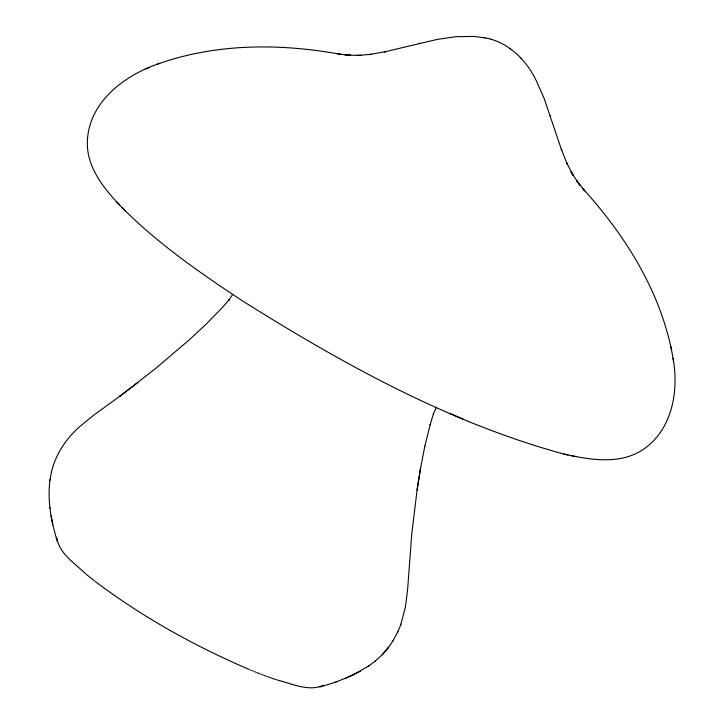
<?xml version="1.0" encoding="UTF-8"?>
<svg xmlns="http://www.w3.org/2000/svg" width="724" height="724" viewBox="0 0 724 724"><rect width="100%" height="100%" fill="white"/><g stroke="black" fill="none" stroke-linecap="round" stroke-linejoin="round"><path stroke-width="1.09" d="M56.834 537.977C59.305 553.634 74.825 563.29 85.432 573.616M50.01 479.741C47.92 494.963 49.648 510.447 52.933 525.371L57.142 541.208M417.06 490.112L420.59 467.948L417.06 490.112L411.721 534.484L407.558 590.205L405.386 607.155L400.825 624.559M51.449 472.066C55.63 454.174 66.309 438.292 80.065 426.3L93.324 415.476L120.157 395.992M49.92 480.211L51.54 471.596M420.535 468.319L424.834 446.129M424.78 446.446L430.255 424.264L430.11 424.798L433.54 413.476L433.368 413.983L436.427 407.205M392.969 640.849L397.829 631.808M397.648 632.251L401.006 624.115M232.666 294.433L228.748 300.27L229.164 299.736L221.653 308.261L206.367 323.936L189.579 339.565L155.497 368.616L119.804 396.254L137.822 382.643M375.032 661.284L382.218 654.74L388.535 647.31M388.263 647.709L393.241 640.441M387.639 648.469L387.964 648.098L382.218 654.74L382.543 654.378M323.284 685.275C308.786 692.035 291.564 683.501 277.002 679.945M335.511 682.207L352.697 675.166L368.778 665.944M368.398 666.234L375.421 660.994M360.507 671.103L344.687 678.732M484.89 37.856L474.039 36.399L456.002 36.707L437.694 39.304L384.236 51.938L385.548 51.621L369.593 54.544L371.294 54.336L356.688 55.467L361.231 55.467L345.194 55.006L350.724 55.359L337.8 53.965L341.257 54.436C281.247 43.368 217.915 43.141 159.76 63.323C125.478 74.681 89.595 101.116 87.405 140.148C85.794 168.583 106.519 191.733 125.089 210.675C160.194 245.192 200.838 273.401 241.798 300.46C342.533 363.692 448.536 422.644 563.942 454.084C589.933 459.831 620.622 465.261 644.034 448.889C672.433 428.988 679.003 390.435 673.021 358.226M145.859 68.943L149.108 67.64M156.592 64.59L159.76 63.323M319.872 687.031L336.026 682.044M418.997 43.404L419.965 43.169M563.942 454.084L568.023 454.944M571.625 455.713L575.824 456.6M484.211 37.684C508.248 41.612 527.126 60.499 536.891 82.047L544.086 98.31L561.697 150.366L561.281 149.099L567.272 164.185L566.557 162.638L573.345 175.633L570.965 171.796L579.852 185.163L576.657 180.665L584.693 190.901L582.485 188.231C626.794 236.884 663.293 295.772 673.601 361.656M491.053 39.349L491.515 39.467M276.097 679.646L272.432 678.397M271.491 678.062L269.129 677.23M268.179 676.877L266.731 676.352M265.762 675.999L264.296 675.447M263.31 675.085L262.323 674.705M261.328 674.325L260.332 673.944M259.328 673.555L256.794 672.56M255.771 672.153L254.739 671.736M253.192 671.112L253.708 671.32M251.626 670.478L252.151 670.686M250.061 669.827L250.585 670.044M249.002 669.392C194.747 646.143 142.691 617.183 95.478 581.662M449.676 413.323L463.532 419.323M509.913 48.481L510.529 48.897M94.663 581.028L86.156 574.222M520.321 57.504L520.818 57.992M116.682 201.942L119.668 205.037M122.193 207.661L125.089 210.675M550.204 115.415L550.511 116.356M52.816 524.855L51.06 515.769M671.039 346.896L671.601 350.244M49.902 507.578L49.983 508.103"/></g></svg>
